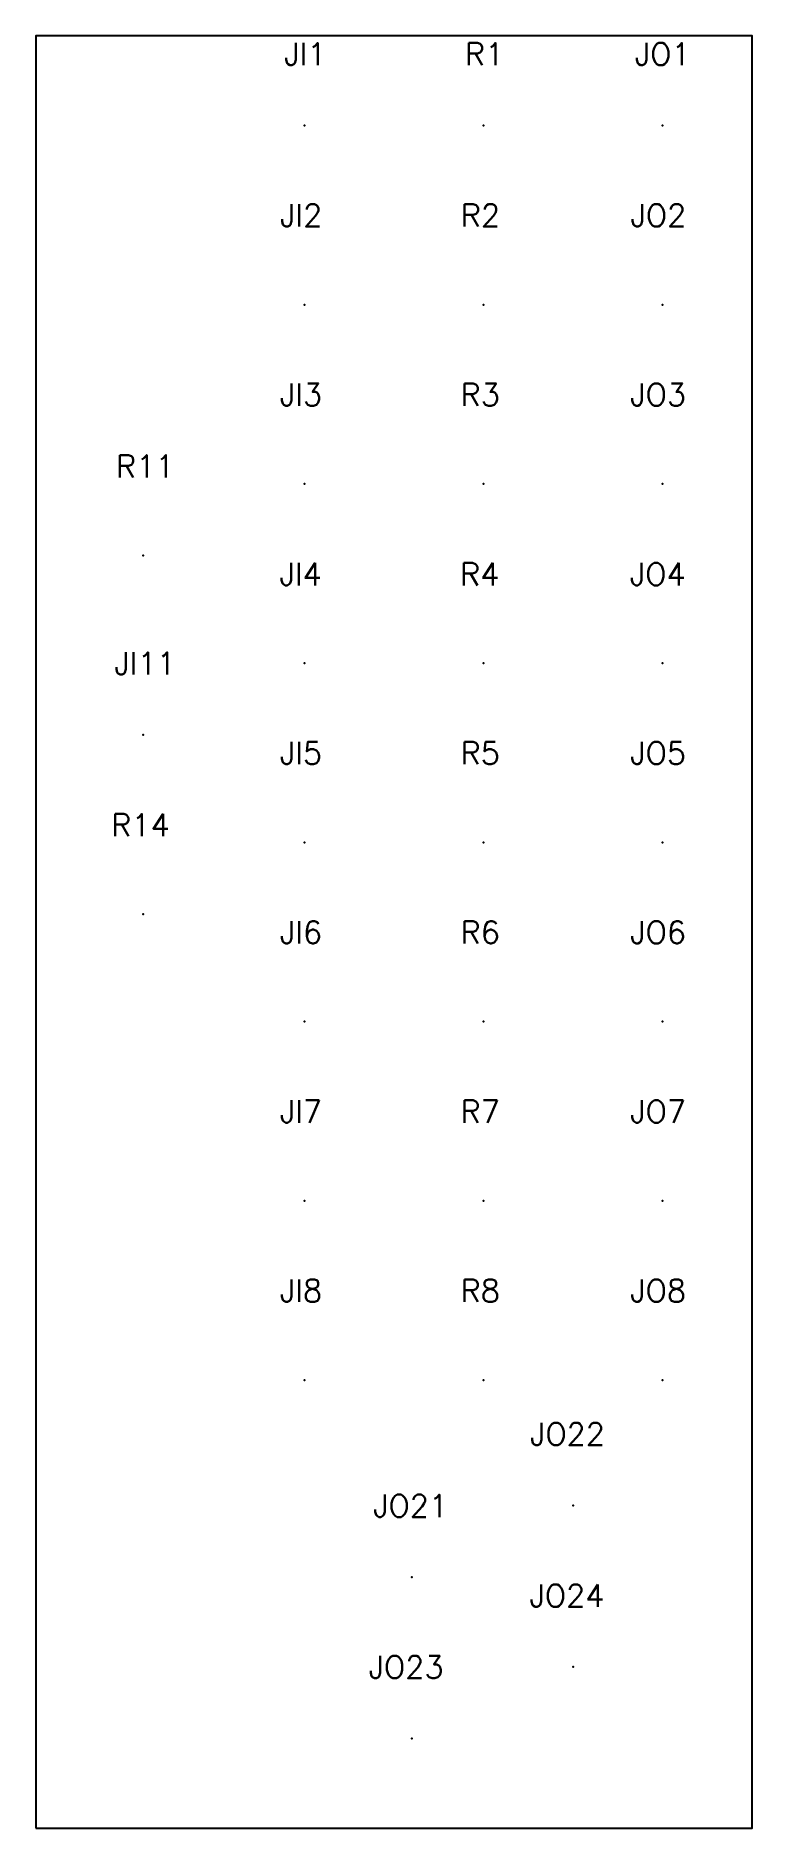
# Model space of a CAD drawing. Header units: inches. Extents: x 0 to 4, y 0 to 10.
import ezdxf

# ---------------------------------------------------------------- set-up
doc = ezdxf.new("R2010")
doc.units = ezdxf.units.IN
doc.header["$MEASUREMENT"] = 0
for name, color, linetype in [('Box Outline', 7, 'Continuous'), ('Labels', 7, 'Continuous'), ('Panel Holes$Drill Points', 7, 'Continuous')]:
    doc.layers.add(name, color=color, linetype=linetype)

msp = doc.modelspace()

# ---------------------------------------------------------------- linework, layer by layer
at = {"layer": 'Box Outline'}
msp.add_lwpolyline([(0, 0), (4, 0), (4, 10), (0, 10)], close=True, dxfattribs=at)
at = {"layer": 'Panel Holes$Drill Points'}
for p in [(1.5, 9.5), (2.5, 9.5), (3.5, 9.5), (1.5, 8.5), (2.5, 8.5), (3.5, 8.5), (1.5, 7.5), (2.5, 7.5), (3.5, 7.5), (0.6, 7.1), (1.5, 6.5), (2.5, 6.5), (3.5, 6.5), (0.6, 6.1), (1.5, 5.5), (2.5, 5.5), (3.5, 5.5), (0.6, 5.1), (1.5, 4.5), (2.5, 4.5), (3.5, 4.5), (1.5, 3.5), (2.5, 3.5), (3.5, 3.5), (1.5, 2.5), (2.5, 2.5), (3.5, 2.5), (3, 1.8), (2.1, 1.4), (3, 0.9), (2.1, 0.5)]:
    msp.add_point(p, dxfattribs=at)

# ---------------------------------------------------------------- texts
at = {"layer": 'Labels', "char_height": 0.125, "attachment_point": 1, "line_spacing_factor": 0.963855}
for s, insert, width in [('\\fSimplex;JI1', (1.387, 9.961), 0.30497), ('\\fSimplex;R1', (2.396, 9.961), 0.2869), ('\\fSimplex;JO1', (3.345, 9.961), 0.39081), ('\\fSimplex;JI2', (1.364, 9.061), 0.35241), ('\\fSimplex;R2', (2.373, 9.061), 0.33434), ('\\fSimplex;JO2', (3.321, 9.061), 0.43825), ('\\fSimplex;JI3', (1.363, 8.061), 0.35392), ('\\fSimplex;R3', (2.372, 8.061), 0.33584), ('\\fSimplex;JO3', (3.32, 8.061), 0.43976), ('\\fSimplex;R11', (0.448, 7.661, 0.305), 0.38479), ('\\fSimplex;JI4', (1.361, 7.059), 0.35843), ('\\fSimplex;R4', (2.369, 7.059), 0.34111), ('\\fSimplex;JO4', (3.318, 7.059), 0.44428), ('\\fSimplex;JI11', (0.439, 6.561), 0.40211), ('\\fSimplex;JI5', (1.363, 6.061), 0.35392), ('\\fSimplex;R5', (2.372, 6.061), 0.33584), ('\\fSimplex;JO5', (3.32, 6.061), 0.43976), ('\\fSimplex;R14', (0.421, 5.659), 0.43825), ('\\fSimplex;JI6', (1.363, 5.061), 0.35392), ('\\fSimplex;R6', (2.372, 5.061), 0.33584), ('\\fSimplex;JO6', (3.32, 5.061), 0.43976), ('\\fSimplex;JI7', (1.363, 4.061), 0.35467), ('\\fSimplex;R7', (2.372, 4.061), 0.3366), ('\\fSimplex;JO7', (3.32, 4.061), 0.44051), ('\\fSimplex;JI8', (1.363, 3.061), 0.35392), ('\\fSimplex;R8', (2.372, 3.061), 0.33584), ('\\fSimplex;JO8', (3.32, 3.061), 0.43976), ('\\fSimplex;JO22', (2.76, 2.261, 0.305), 0.56024), ('\\fSimplex;JO21', (1.884, 1.861), 0.5128), ('\\fSimplex;JO24', (2.757, 1.359), 0.56627), ('\\fSimplex;JO23', (1.859, 0.961), 0.56175)]:
    msp.add_mtext(s, dxfattribs=dict(at, insert=insert, width=width))

doc.saveas('drawing.dxf')
